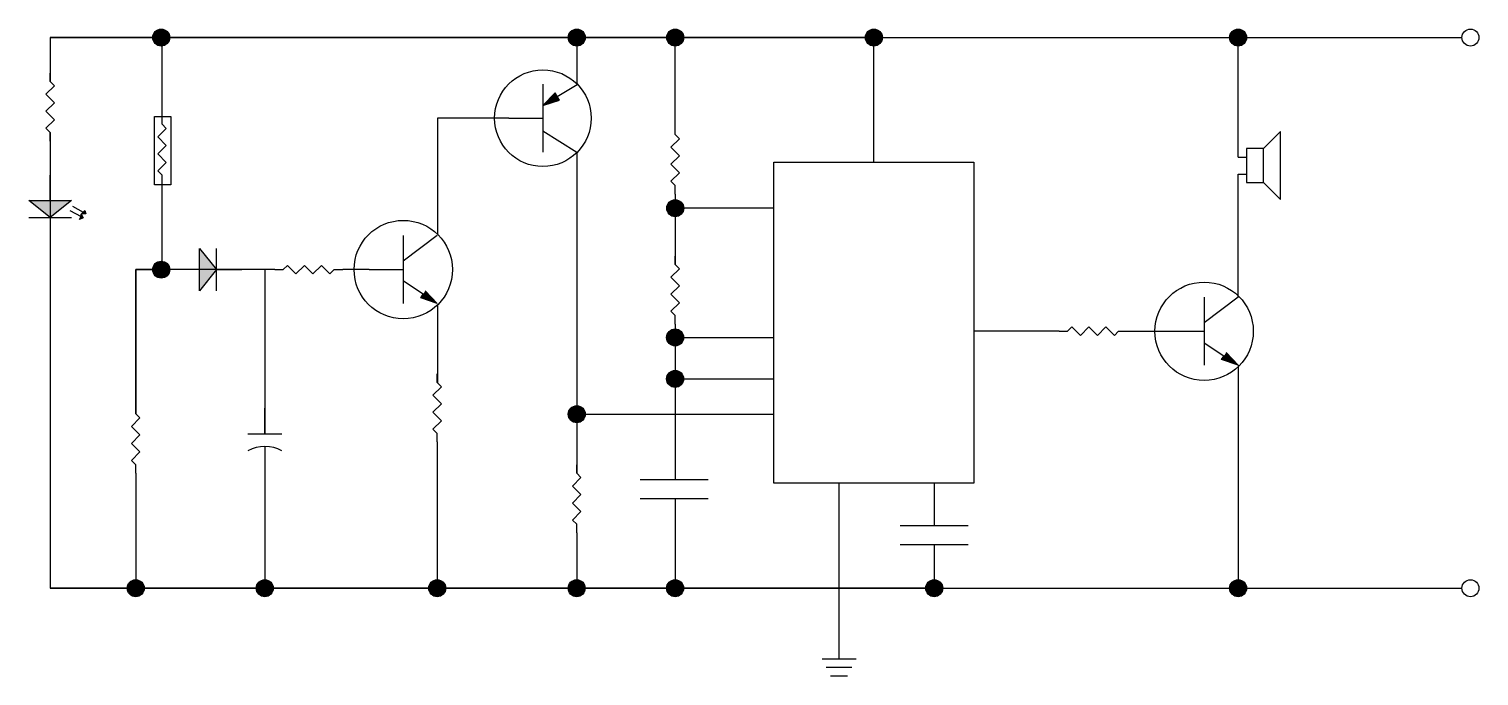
# Model space of a CAD drawing. Header units: inches. Extents: x 19.33 to 27.86, y 0.27 to 4.08.
import ezdxf

# ---------------------------------------------------------------- set-up
doc = ezdxf.new("R2010")
doc.units = ezdxf.units.IN
doc.header["$MEASUREMENT"] = 0

# ---------------------------------------------------------------- blocks, each defined once
blk = doc.blocks.new('Resistor')
at = {"color": 7}
blk.add_lwpolyline([(0, 0), (0.05, 0), (0.075, 0.025), (0.125, -0.025), (0.175, 0.025), (0.225, -0.025), (0.275, 0.025), (0.325, -0.025), (0.35, 0), (0.4, 0)], dxfattribs=at)
blk = doc.blocks.new('Transistor - NPN')
at = {"color": 7}
for p, q in [((0.199999, 0.2), (0.199999, -0.2)), ((0.399999, 0.2), (0.199999, 0.05)), ((0, 0), (0.199999, 0)), ((0.316132, -0.145536), (0.201153, -0.069033)), ((0.302516, -0.166503), (0.316132, -0.145536)), ((0.399999, -0.2), (0.302516, -0.166503)), ((0.329748, -0.124569), (0.399999, -0.2))]:
    blk.add_line(p, q, dxfattribs=at)
blk.add_solid([(0.302516, -0.166503), (0.399999, -0.2), (0.329748, -0.124569)], dxfattribs=at)
blk = doc.blocks.new('Speaker')
at = {"color": 7}
for p, q in [((0.25, 0.15), (0.15, 0.05)), ((0.25, -0.25), (0.25, 0.15)), ((0, 0), (0.05, 0)), ((0.05, 0.05), (0.05, -0.15)), ((0.15, 0.05), (0.05, 0.05)), ((0.15, -0.15), (0.15, 0.05)), ((0, -0.1), (0.05, -0.1)), ((0.05, -0.15), (0.15, -0.15)), ((0.15, -0.15), (0.25, -0.25))]:
    blk.add_line(p, q, dxfattribs=at)
blk = doc.blocks.new('Ground')
at = {"color": 7}
for p, q in [((-0.1, 0), (0.1, 0)), ((0.075, -0.05), (-0.075, -0.05)), ((-0.05, -0.1), (0.05, -0.1))]:
    blk.add_line(p, q, dxfattribs=at)
blk = doc.blocks.new('Transistor - PNP')
at = {"color": 7}
for p, q in [((0.200001, 0.2), (0.200001, -0.199999)), ((0.284805, 0.127992), (0.4024, 0.199023)), ((0.271557, 0.149194), (0.200001, 0.075)), ((0.200001, 0.075), (0.298053, 0.106791)), ((0.284805, 0.127992), (0.271557, 0.149194)), ((0.298053, 0.106791), (0.284805, 0.127992)), ((0, 0), (0.200001, 0)), ((0.200001, -0.074999), (0.400001, -0.199999))]:
    blk.add_line(p, q, dxfattribs=at)
blk.add_solid([(0.200001, 0.075), (0.298053, 0.106791), (0.271557, 0.149194)], dxfattribs=at)
blk = doc.blocks.new('Diode')
at = {"color": 7}
for p, q in [((0.15, 0.125), (0.25, 0)), ((0.15, -0.125), (0.15, 0.125)), ((0.25, -0.125), (0.25, 0.125)), ((0.15, 0), (0, 0)), ((0.25, 0), (0.15, -0.125)), ((0.25, 0), (0.4, 0))]:
    blk.add_line(p, q, dxfattribs=at)
blk.add_solid([(0.15, -0.125), (0.25, 0), (0.15, 0.125)], dxfattribs=at)
blk = doc.blocks.new('Capacitor')
at = {"color": 7}
for p, q in [((0.15, -0.1), (0.15, 0.1)), ((0.15, 0), (0, 0)), ((0.225, 0), (0.4, 0))]:
    blk.add_line(p, q, dxfattribs=at)
blk.add_arc((0.4375, 0), 0.2125, 151.9275, 208.0725, dxfattribs=at)

msp = doc.modelspace()

# ---------------------------------------------------------------- hatches: boundary and pattern name
for points in [[(20.159, 4.0308, 1), (20.059, 4.0308, 1)], [(22.6039, 4.0308, 1), (22.5039, 4.0308, 1)], [(23.0834, 4.0308, 1), (23.1834, 4.0308, 1)], [(24.2523, 4.0308, 1), (24.3523, 4.0308, 1)], [(26.4957, 4.0308, 1), (26.3957, 4.0308, 1)], [(23.0834, 3.0265, 1), (23.1834, 3.0265, 1)], [(19.6504, 2.9695), (19.6389, 2.9918), (19.6356, 2.9776), (19.6371, 2.9768), (19.6283, 2.9607)], [(19.6649, 2.9936), (19.6589, 3.0138), (19.6389, 2.9918)], [(20.059, 2.665, 1), (20.159, 2.665, 1)], [(23.083, 2.2661, 1), (23.183, 2.2661, 1)], [(23.083, 2.0222, 1), (23.183, 2.0222, 1)], [(22.5039, 1.8144, 1), (22.6039, 1.8144, 1)], [(19.9088, 0.791, 1), (20.0088, 0.791, 1)], [(20.6685, 0.791, 1), (20.7685, 0.791, 1)], [(21.7829, 0.791, 1), (21.6829, 0.791, 1)], [(22.5036, 0.791, 1), (22.6036, 0.791, 1)], [(23.183, 0.791, 1), (23.083, 0.791, 1)], [(24.6074, 0.791, 1), (24.7074, 0.791, 1)], [(26.4957, 0.791, 1), (26.3957, 0.791, 1)]]:
    msp.add_hatch(color=0).paths.add_polyline_path(points)

# ---------------------------------------------------------------- linework, layer by layer
for p, q in [((19.456, 4.0308), (20.059, 4.0308)), ((20.059, 4.0308), (19.456, 4.0308)), ((19.456, 4.0308), (19.456, 3.7719)), ((20.059, 4.0308), (19.456, 4.0308)), ((20.159, 4.0308), (22.5039, 4.0308)), ((22.5039, 4.0308), (20.159, 4.0308)), ((22.6039, 4.0308), (23.0834, 4.0308)), ((23.0834, 4.0308), (22.6039, 4.0308)), ((24.2523, 4.0308), (23.1834, 4.0308)), ((23.1834, 4.0308), (24.2523, 4.0308)), ((24.3523, 4.0308), (26.3957, 4.0308)), ((26.4957, 4.0308), (27.763, 4.0308)), ((20.1141, 3.5706), (20.114, 3.9811)), ((22.5539, 3.9808), (22.5539, 3.7532)), ((23.1334, 3.5101), (23.1334, 3.9808)), ((24.3023, 3.2965), (24.3023, 3.9808)), ((26.4457, 3.6531), (26.4457, 3.9808)), ((26.4457, 3.3278), (26.4457, 3.6531)), ((22.1549, 3.5562), (21.7338, 3.5562)), ((21.7338, 3.5562), (21.7338, 2.8742)), ((19.456, 3.4719), (19.456, 0.791)), ((22.5539, 3.3568), (22.5539, 1.8644)), ((20.114, 2.7147), (20.114, 3.2207)), ((26.4457, 2.5025), (26.4457, 3.2278)), ((23.1334, 3.1101), (23.1334, 3.0765)), ((19.5715, 3.0129), (19.6371, 2.9768)), ((19.587, 3.0386), (19.6489, 3.0028)), ((19.6356, 2.9776), (19.6389, 2.9918)), ((19.6389, 2.9918), (19.6589, 3.0138)), ((19.6649, 2.9936), (19.6389, 2.9918)), ((19.6389, 2.9918), (19.6504, 2.9695)), ((19.6589, 3.0138), (19.6649, 2.9936)), ((23.7142, 3.0265), (23.1834, 3.0265)), ((19.6283, 2.9607), (19.6371, 2.9768)), ((19.6504, 2.9695), (19.6283, 2.9607)), ((23.1334, 2.9765), (23.1334, 2.6946)), ((20.059, 2.665), (19.9589, 2.665)), ((19.9589, 2.665), (19.9589, 1.8174)), ((19.9589, 1.8174), (19.9589, 2.665)), ((19.9589, 2.665), (20.059, 2.665)), ((20.7769, 2.665), (20.159, 2.665)), ((20.7196, 2.665), (20.7196, 1.6999)), ((21.244, 2.6655), (21.1769, 2.665)), ((21.3333, 2.6655), (21.244, 2.6655)), ((21.7338, 2.4568), (21.7338, 2.0005)), ((23.133, 2.345), (23.133, 2.3161)), ((23.183, 2.2661), (23.7142, 2.2661)), ((25.3925, 2.3033), (24.8905, 2.3033)), ((25.7925, 2.3033), (26.2457, 2.3033)), ((23.133, 2.2161), (23.133, 2.0722)), ((26.4457, 2.1025), (26.4457, 0.841)), ((23.133, 1.9722), (23.133, 1.4305)), ((23.183, 2.0222), (23.7142, 2.0222)), ((22.6039, 1.8144), (23.7142, 1.8144)), ((22.5539, 1.7644), (22.5539, 1.4664)), ((20.7196, 1.6249), (20.7196, 0.841)), ((21.7329, 1.6514), (21.7329, 0.841)), ((19.9588, 1.4674), (19.9588, 0.841)), ((22.9273, 1.4305), (23.3273, 1.4305)), ((24.0975, 0.3745), (24.0975, 1.4099)), ((24.6574, 1.4099), (24.6574, 1.1597)), ((22.9273, 1.3194), (23.3273, 1.3194)), ((23.133, 1.3194), (23.133, 0.841)), ((22.5536, 1.1168), (22.5536, 0.841)), ((24.4574, 1.1597), (24.8574, 1.1597)), ((24.4574, 1.0486), (24.8574, 1.0486)), ((24.6574, 1.0486), (24.6574, 0.841)), ((19.456, 0.791), (19.9088, 0.791)), ((19.9088, 0.791), (19.456, 0.791)), ((20.6685, 0.791), (20.0088, 0.791)), ((20.0088, 0.791), (20.6685, 0.791)), ((21.6829, 0.791), (20.7685, 0.791)), ((20.7685, 0.791), (21.6829, 0.791)), ((22.5036, 0.791), (21.7829, 0.791)), ((21.7829, 0.791), (22.5036, 0.791)), ((23.083, 0.791), (22.6036, 0.791)), ((22.6036, 0.791), (23.083, 0.791)), ((24.6074, 0.791), (23.183, 0.791)), ((23.183, 0.791), (24.6074, 0.791)), ((24.7074, 0.791), (26.3957, 0.791)), ((26.4957, 0.791), (27.763, 0.791))]:
    msp.add_line(p, q)
for points in [[(20.0688, 3.5659), (20.1654, 3.5659), (20.1654, 3.1644), (20.0688, 3.1644)], [(23.7142, 3.2965), (24.8905, 3.2965), (24.8905, 1.4099), (23.7142, 1.4099)]]:
    msp.add_lwpolyline(points, close=True)
for centre, radius in [((20.109, 4.0308), 0.05), ((22.5539, 4.0308), 0.05), ((23.1334, 4.0308), 0.05), ((24.3023, 4.0308), 0.05), ((26.4457, 4.0308), 0.05), ((27.813, 4.0308), 0.05), ((22.3549, 3.5562), 0.2844), ((23.1334, 3.0265), 0.05), ((21.5333, 2.6655), 0.2894), ((20.109, 2.665), 0.05), ((26.2457, 2.3025), 0.2894), ((23.133, 2.2661), 0.05), ((23.133, 2.0222), 0.05), ((22.5539, 1.8144), 0.05), ((19.9588, 0.791), 0.05), ((20.7185, 0.791), 0.05), ((21.7329, 0.791), 0.05), ((22.5536, 0.791), 0.05), ((23.133, 0.791), 0.05), ((24.6574, 0.791), 0.05), ((26.4457, 0.791), 0.05), ((27.813, 0.791), 0.05)]:
    msp.add_circle(centre, radius)

# ---------------------------------------------------------------- block references
for name, p, rotation in [('Resistor', (19.456, 3.4219), 90), ('Resistor', (20.1141, 3.1706), 90), ('Resistor', (23.1334, 3.1101), 90), ('Diode', (19.456, 3.2216), 270), ('Resistor', (23.133, 2.345), 90), ('Resistor', (21.7329, 1.6514), 90), ('Resistor', (19.9588, 1.4674), 90), ('Capacitor', (20.7196, 1.8499), 270), ('Resistor', (22.5536, 1.1168), 90)]:
    msp.add_blockref(name, p, dxfattribs=dict(rotation=rotation))
for name, p in [('Transistor - PNP', (22.1549, 3.5562)), ('Speaker', (26.4457, 3.3278)), ('Transistor - NPN', (21.3333, 2.6655)), ('Diode', (20.1838, 2.665)), ('Resistor', (20.7769, 2.665)), ('Transistor - NPN', (26.0457, 2.3025)), ('Resistor', (25.3925, 2.3033)), ('Ground', (24.0975, 0.3745))]:
    msp.add_blockref(name, p)

doc.saveas('drawing.dxf')
